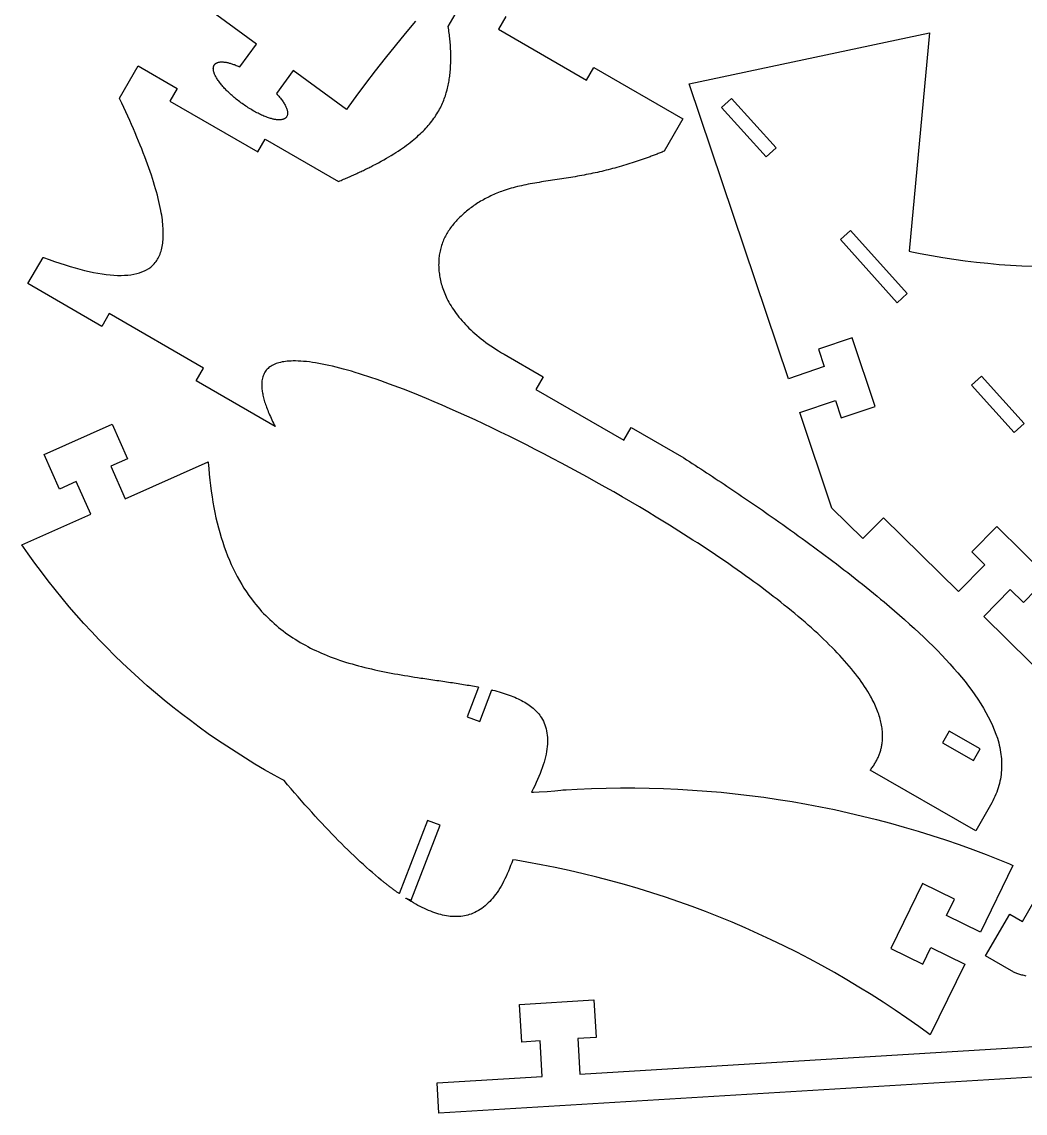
# Model space of a CAD drawing. Extents: x 0 to 281, y 0 to 387.
# Drawn here: x 1.5 to 138.3, y 0 to 148.9 of the extents above; entities that cross this region are included whole.
import ezdxf

# ---------------------------------------------------------------- set-up
doc = ezdxf.new("R2010")
doc.units = 0
doc.layers.get('0').update_dxf_attribs({"linetype": 'CONTINUOUS'})

msp = doc.modelspace()

# ---------------------------------------------------------------- linework, layer by layer
at = {"color": 0}
for points in [[(67.4982, 149.581), (66.4982, 147.849), (78.4922, 140.924), (79.4922, 142.657), (91.6412, 135.642), (89.0892, 131.225), (89.0892, 131.224), (89.0863, 131.224), (89.0863, 131.223), (89.0851, 131.223), (89.0842, 131.222), (89.0822, 131.222), (89.0813, 131.221), (89.0792, 131.221), (89.0782, 131.22), (89.0772, 131.22), (89.0772, 131.219), (89.0751, 131.219), (89.0742, 131.218), (89.0722, 131.218), (89.0712, 131.217), (89.0701, 131.217), (89.0701, 131.216), (89.0672, 131.216), (89.0672, 131.215), (89.0663, 131.215), (88.9312, 131.16), (88.7951, 131.105), (88.6603, 131.05), (88.5242, 130.996), (88.3892, 130.942), (88.2532, 130.889), (88.1182, 130.835), (87.9842, 130.783), (87.8482, 130.73), (87.7132, 130.678), (87.5782, 130.626), (87.4422, 130.575), (87.3072, 130.524), (87.1732, 130.473), (87.0382, 130.423), (86.9022, 130.373), (86.7672, 130.324), (86.6322, 130.275), (86.4982, 130.226), (86.3611, 130.178), (86.2272, 130.13), (86.0922, 130.082), (85.9572, 130.035), (85.8212, 129.988), (85.6863, 129.941), (85.5522, 129.895), (85.4172, 129.85), (85.2813, 129.804), (85.1461, 129.759), (85.0111, 129.714), (84.7172, 129.619), (84.4222, 129.525), (84.1282, 129.433), (83.8342, 129.343), (83.5382, 129.255), (83.2422, 129.17), (82.9462, 129.085), (82.6501, 129.003), (82.3542, 128.922), (82.0572, 128.843), (81.7601, 128.766), (81.4632, 128.691), (81.1642, 128.617), (80.8672, 128.545), (80.5682, 128.475), (80.2682, 128.406), (79.9701, 128.338), (79.6701, 128.273), (79.3682, 128.208), (79.0682, 128.145), (78.7672, 128.084), (78.4662, 128.024), (78.1632, 127.965), (77.8611, 127.908), (77.5572, 127.852), (77.2542, 127.798), (76.9501, 127.744), (76.6461, 127.692), (76.3411, 127.642), (76.0351, 127.592), (75.7251, 127.543), (75.4172, 127.495), (75.1071, 127.447), (74.7971, 127.4), (74.4882, 127.354), (74.1782, 127.307), (73.8682, 127.261), (73.5601, 127.214), (73.2522, 127.167), (72.9432, 127.12), (72.6361, 127.072), (72.3311, 127.023), (72.0251, 126.973), (71.7213, 126.922), (71.4182, 126.87), (71.1182, 126.817), (70.8182, 126.762), (70.5211, 126.705), (70.2251, 126.646), (69.9311, 126.585), (69.6392, 126.521), (69.3501, 126.456), (69.0632, 126.387), (68.7782, 126.316), (68.4961, 126.242), (68.2172, 126.165), (67.9422, 126.085), (67.6682, 126.001), (67.3992, 125.914), (67.1322, 125.823), (66.9101, 125.743), (66.6892, 125.661), (66.4711, 125.576), (66.2561, 125.489), (66.0432, 125.4), (65.8321, 125.309), (65.6242, 125.215), (65.4182, 125.119), (65.2161, 125.02), (65.0142, 124.92), (64.8161, 124.817), (64.6201, 124.713), (64.4251, 124.606), (64.2351, 124.497), (64.0461, 124.387), (63.8601, 124.274), (63.6771, 124.159), (63.4951, 124.043), (63.3161, 123.924), (63.1392, 123.804), (62.9661, 123.682), (62.7951, 123.558), (62.6272, 123.432), (62.4601, 123.305), (62.2961, 123.176), (62.1351, 123.045), (61.9772, 122.913), (61.8211, 122.779), (61.6672, 122.644), (61.5171, 122.507), (61.3732, 122.372), (61.2311, 122.237), (61.0921, 122.099), (60.9542, 121.96), (60.8201, 121.82), (60.6892, 121.678), (60.5601, 121.534), (60.4342, 121.388), (60.3101, 121.241), (60.1892, 121.091), (60.0711, 120.94), (59.9571, 120.786), (59.8461, 120.63), (59.7382, 120.473), (59.6322, 120.312), (59.5311, 120.15), (59.4342, 119.985), (59.3392, 119.818), (59.2482, 119.648), (59.1611, 119.475), (59.0782, 119.3), (58.9982, 119.122), (58.9221, 118.941), (58.8501, 118.758), (58.7842, 118.571), (58.7201, 118.381), (58.6611, 118.189), (58.6061, 117.993), (58.5561, 117.794), (58.5101, 117.592), (58.4742, 117.412), (58.4411, 117.23), (58.4111, 117.045), (58.3861, 116.858), (58.3661, 116.669), (58.3492, 116.477), (58.3351, 116.283), (58.3271, 116.087), (58.3222, 115.889), (58.3211, 115.689), (58.3251, 115.487), (58.3342, 115.283), (58.3482, 115.077), (58.3661, 114.869), (58.3882, 114.66), (58.4161, 114.449), (58.4472, 114.236), (58.4851, 114.022), (58.5271, 113.807), (58.5742, 113.59), (58.6272, 113.371), (58.6851, 113.152), (58.7482, 112.931), (58.8172, 112.709), (58.8911, 112.486), (58.9711, 112.262), (59.0561, 112.038), (59.1482, 111.812), (59.2451, 111.585), (59.3482, 111.358), (59.4571, 111.13), (59.5851, 110.878), (59.7201, 110.625), (59.8632, 110.371), (60.0132, 110.118), (60.1711, 109.864), (60.3382, 109.611), (60.5132, 109.357), (60.6951, 109.104), (60.8861, 108.851), (61.0851, 108.598), (61.2922, 108.346), (61.5072, 108.094), (61.7321, 107.843), (61.9642, 107.593), (62.2042, 107.343), (62.4542, 107.094), (62.7132, 106.846), (62.9792, 106.599), (63.2542, 106.353), (63.5392, 106.108), (63.8321, 105.864), (64.1351, 105.622), (64.4462, 105.381), (64.7661, 105.142), (65.0961, 104.904), (65.4342, 104.668), (65.7822, 104.433), (66.1392, 104.2), (66.5061, 103.97), (66.8822, 103.741), (67.2682, 103.514), (67.2732, 103.523), (72.5992, 100.448), (71.5992, 98.7157), (83.5932, 91.7904), (84.5932, 93.5226), (91.7572, 89.3867), (91.7592, 89.3858), (92.1451, 89.1382), (92.5322, 88.8893), (92.9201, 88.6386), (93.3092, 88.3871), (93.6992, 88.1339), (94.0912, 87.8793), (94.4822, 87.6233), (94.8753, 87.3661), (95.2701, 87.1078), (95.6642, 86.8478), (96.0603, 86.5868), (96.4563, 86.3242), (96.8532, 86.0604), (97.2522, 85.7954), (97.6503, 85.5293), (98.0492, 85.2615), (98.4492, 84.9928), (98.8501, 84.7228), (99.2503, 84.4514), (99.6532, 84.1789), (100.056, 83.905), (100.459, 83.63), (100.861, 83.3539), (101.266, 83.0765), (101.671, 82.7979), (102.077, 82.5182), (102.482, 82.2374), (102.888, 81.9554), (103.295, 81.6721), (103.7, 81.3878), (104.225, 81.02), (104.75, 80.6506), (105.275, 80.2796), (105.8, 79.9065), (106.325, 79.5318), (106.85, 79.1557), (107.377, 78.7778), (107.902, 78.3982), (108.425, 78.0171), (108.95, 77.6347), (109.473, 77.2507), (109.995, 76.8653), (110.517, 76.4785), (111.038, 76.0903), (111.556, 75.701), (112.074, 75.3103), (112.591, 74.9185), (113.104, 74.5253), (113.618, 74.131), (114.129, 73.7357), (114.638, 73.3393), (115.145, 72.9418), (115.649, 72.5435), (116.15, 72.1439), (116.65, 71.7436), (117.148, 71.3425), (117.641, 70.9404), (118.132, 70.5376), (118.62, 70.134), (119.103, 69.7299), (119.813, 69.1311), (120.516, 68.531), (121.209, 67.9299), (121.892, 67.3279), (122.566, 66.725), (123.229, 66.1213), (123.881, 65.5171), (124.521, 64.9124), (125.149, 64.3072), (125.764, 63.7018), (126.364, 63.0963), (126.952, 62.4907), (127.524, 61.8853), (128.079, 61.28), (128.62, 60.6751), (129.142, 60.0706), (129.648, 59.4667), (130.135, 58.8633), (130.604, 58.261), (131.053, 57.6593), (131.484, 57.0586), (131.892, 56.4593), (132.279, 55.8611), (132.645, 55.2642), (132.988, 54.6689), (133.309, 54.0751), (133.604, 53.4832), (133.877, 52.8929), (134.124, 52.3047), (134.345, 51.7186), (134.541, 51.1346), (134.634, 50.82), (134.72, 50.5061), (134.798, 50.1929), (134.867, 49.8803), (134.929, 49.5685), (134.982, 49.2572), (135.027, 48.9468), (135.063, 48.6371), (135.091, 48.3281), (135.11, 48.0199), (135.121, 47.7124), (135.124, 47.4057), (135.117, 47.0999), (135.102, 46.7947), (135.077, 46.4906), (135.045, 46.1871), (135.003, 45.8846), (134.952, 45.5829), (134.892, 45.2821), (134.822, 44.9821), (134.745, 44.6831), (134.657, 44.385), (134.561, 44.0878), (134.456, 43.7914), (134.341, 43.4961), (134.216, 43.2018), (134.082, 42.9083), (133.939, 42.6161), (133.786, 42.3247), (133.624, 42.0344), (131.586, 38.5053), (117.206, 46.8076), (117.259, 46.8757), (117.346, 46.9886), (117.432, 47.1022), (117.514, 47.2165), (117.595, 47.3313), (117.673, 47.4467), (117.747, 47.5628), (117.821, 47.6796), (117.891, 47.7969), (117.959, 47.915), (118.025, 48.0336), (118.088, 48.1529), (118.149, 48.2728), (118.207, 48.3933), (118.263, 48.5146), (118.317, 48.6364), (118.368, 48.7589), (118.417, 48.8819), (118.463, 49.0057), (118.506, 49.1303), (118.548, 49.2553), (118.586, 49.381), (118.624, 49.5074), (118.657, 49.6344), (118.689, 49.7621), (118.718, 49.8904), (118.746, 50.0194), (118.77, 50.149), (118.792, 50.2793), (118.811, 50.4103), (118.829, 50.5418), (118.85, 50.7329), (118.866, 50.9254), (118.875, 51.1193), (118.881, 51.3146), (118.881, 51.5113), (118.877, 51.7094), (118.867, 51.909), (118.852, 52.1099), (118.832, 52.3122), (118.807, 52.516), (118.777, 52.7211), (118.742, 52.9276), (118.702, 53.1356), (118.656, 53.3449), (118.606, 53.5556), (118.55, 53.7678), (118.489, 53.9812), (118.423, 54.1962), (118.352, 54.4125), (118.277, 54.6303), (118.195, 54.8494), (118.109, 55.0699), (118.017, 55.2918), (117.921, 55.5151), (117.82, 55.7397), (117.713, 55.9658), (117.6, 56.1932), (117.484, 56.4221), (117.361, 56.6524), (117.235, 56.884), (117.048, 57.2106), (116.85, 57.54), (116.643, 57.8721), (116.427, 58.2068), (116.199, 58.5442), (115.961, 58.8843), (115.714, 59.2269), (115.457, 59.5722), (115.189, 59.92), (114.913, 60.2703), (114.625, 60.6231), (114.329, 60.9782), (114.023, 61.3358), (113.707, 61.6957), (113.382, 62.0579), (113.046, 62.4225), (112.702, 62.7894), (112.349, 63.1585), (111.985, 63.5297), (111.613, 63.9032), (111.231, 64.2787), (110.839, 64.6564), (110.439, 65.0361), (110.029, 65.4179), (109.611, 65.8017), (109.184, 66.1874), (108.747, 66.575), (108.303, 66.9646), (107.849, 67.3561), (107.385, 67.7493), (106.914, 68.1446), (106.443, 68.5333), (105.964, 68.9239), (105.477, 69.3158), (104.982, 69.7093), (104.479, 70.1043), (103.968, 70.5007), (103.45, 70.8983), (102.925, 71.2971), (102.392, 71.6969), (101.853, 72.0979), (101.306, 72.5), (100.753, 72.9028), (100.192, 73.3062), (99.6253, 73.7107), (99.0532, 74.1157), (98.4742, 74.5214), (97.8882, 74.9274), (97.2982, 75.3339), (96.7001, 75.741), (96.0982, 76.1479), (95.4892, 76.5553), (94.8753, 76.9628), (94.2572, 77.3703), (93.6342, 77.7778), (93.0042, 78.1853), (92.3713, 78.5925), (91.7342, 78.9993), (91.0912, 79.406), (90.4432, 79.8121), (89.7932, 80.2178), (89.1382, 80.6229), (88.0032, 81.3175), (86.8592, 82.0097), (85.7042, 82.6989), (84.5422, 83.3847), (83.3732, 84.0664), (82.1962, 84.7436), (81.0142, 85.4157), (79.8282, 86.0825), (78.6382, 86.7432), (77.4462, 87.3975), (76.2522, 88.0447), (75.0572, 88.6846), (73.8642, 89.3161), (72.6711, 89.9396), (71.4792, 90.5536), (70.2922, 91.1583), (69.1101, 91.7532), (67.9311, 92.3375), (66.7601, 92.9107), (65.5951, 93.4722), (64.4382, 94.0218), (63.2911, 94.559), (62.1521, 95.0832), (61.0251, 95.5936), (59.9101, 96.0903), (58.8092, 96.5722), (57.7201, 97.0393), (56.6482, 97.4908), (55.5892, 97.9261), (54.5492, 98.3453), (53.5251, 98.7471), (52.8861, 98.9928), (52.2542, 99.2314), (51.6311, 99.4628), (51.0161, 99.6865), (50.4092, 99.9029), (49.8101, 100.112), (49.2201, 100.313), (48.6392, 100.506), (48.0671, 100.691), (47.5042, 100.869), (46.9501, 101.038), (46.4071, 101.199), (45.8731, 101.352), (45.3492, 101.497), (44.8351, 101.633), (44.3321, 101.761), (43.8392, 101.88), (43.3561, 101.991), (42.8851, 102.093), (42.4242, 102.186), (41.9742, 102.27), (41.5361, 102.345), (41.1101, 102.411), (40.6951, 102.468), (40.2921, 102.515), (39.9001, 102.554), (39.5231, 102.582), (39.1561, 102.602), (38.8021, 102.611), (38.4611, 102.611), (38.1881, 102.604), (37.9242, 102.59), (37.6682, 102.569), (37.4211, 102.542), (37.1851, 102.509), (36.9561, 102.469), (36.7361, 102.422), (36.5271, 102.369), (36.3251, 102.309), (36.1342, 102.242), (35.9501, 102.169), (35.7751, 102.089), (35.6101, 102.003), (35.4542, 101.909), (35.3071, 101.809), (35.1701, 101.702), (35.0411, 101.588), (34.9201, 101.468), (34.8101, 101.341), (34.7071, 101.207), (34.614, 101.066), (34.5311, 100.918), (34.4561, 100.763), (34.3911, 100.601), (34.334, 100.433), (34.2861, 100.258), (34.2481, 100.075), (34.2181, 99.8854), (34.1971, 99.689), (34.1861, 99.4854), (34.184, 99.3457), (34.1851, 99.2025), (34.1911, 99.0561), (34.2001, 98.9068), (34.214, 98.754), (34.2321, 98.5982), (34.2542, 98.4393), (34.2811, 98.2771), (34.3111, 98.1118), (34.3451, 97.9432), (34.3842, 97.7715), (34.4271, 97.5967), (34.4742, 97.4189), (34.524, 97.2376), (34.5792, 97.0533), (34.6382, 96.8658), (34.7021, 96.6754), (34.7701, 96.4815), (34.8411, 96.2847), (34.9171, 96.085), (34.9961, 95.8818), (35.0792, 95.6757), (35.1682, 95.4661), (35.2601, 95.2539), (35.3571, 95.0382), (35.4571, 94.8196), (35.5611, 94.5979), (35.6711, 94.3728), (35.7842, 94.145), (35.9001, 93.9139), (35.9092, 93.8989), (35.9131, 93.8911), (35.9242, 93.8686), (35.9281, 93.8611), (35.9392, 93.8383), (35.9431, 93.8308), (35.9542, 93.8083), (35.959, 93.8007), (35.9701, 93.7782), (35.9742, 93.7707), (35.9782, 93.7629), (35.9821, 93.7554), (35.9851, 93.7478), (35.989, 93.7403), (36.0021, 93.7178), (36.0042, 93.7103), (36.0132, 93.695), (36.0171, 93.6875), (36.0211, 93.68), (25.239, 99.9043), (26.239, 101.636), (13.3791, 109.062), (12.3791, 107.33), (2.2781, 113.161), (4.348, 116.745), (4.4071, 116.723), (5.1661, 116.447), (5.9091, 116.188), (6.6351, 115.944), (7.3451, 115.716), (8.0381, 115.505), (8.7141, 115.31), (9.3741, 115.131), (10.0161, 114.97), (10.6411, 114.825), (11.2491, 114.697), (11.8381, 114.586), (12.41, 114.492), (12.9661, 114.415), (13.5021, 114.356), (14.0201, 114.314), (14.5201, 114.29), (15.0021, 114.284), (15.464, 114.296), (15.9101, 114.325), (16.3351, 114.373), (16.7421, 114.44), (17.129, 114.524), (17.4981, 114.627), (17.8461, 114.749), (18.1751, 114.89), (18.4851, 115.049), (18.775, 115.228), (19.0451, 115.425), (19.2951, 115.642), (19.524, 115.879), (19.6451, 116.021), (19.759, 116.169), (19.8671, 116.324), (19.9681, 116.485), (20.0631, 116.652), (20.1521, 116.826), (20.2342, 117.006), (20.3101, 117.192), (20.3811, 117.385), (20.4451, 117.583), (20.5031, 117.788), (20.554, 117.999), (20.6001, 118.216), (20.6411, 118.439), (20.6742, 118.669), (20.7021, 118.904), (20.724, 119.145), (20.7411, 119.392), (20.7501, 119.645), (20.754, 119.904), (20.7531, 120.169), (20.7461, 120.439), (20.7321, 120.716), (20.7131, 120.998), (20.689, 121.285), (20.659, 121.579), (20.6231, 121.878), (20.5811, 122.183), (20.534, 122.493), (20.4811, 122.809), (20.4221, 123.131), (20.3431, 123.533), (20.2561, 123.942), (20.1611, 124.36), (20.059, 124.785), (19.9471, 125.218), (19.8292, 125.659), (19.7031, 126.107), (19.5701, 126.563), (19.4281, 127.026), (19.279, 127.497), (19.1231, 127.975), (18.959, 128.461), (18.7881, 128.954), (18.6092, 129.454), (18.4242, 129.961), (18.229, 130.476), (18.029, 130.997), (17.8221, 131.526), (17.6071, 132.062), (17.3851, 132.605), (17.1561, 133.154), (16.9201, 133.711), (16.6771, 134.274), (16.4281, 134.845), (16.1711, 135.421), (15.9071, 136.005), (15.6381, 136.595), (15.3601, 137.192), (15.0771, 137.795), (14.7861, 138.405), (14.7861, 138.406), (14.7851, 138.408), (14.7851, 138.41), (14.784, 138.411), (14.784, 138.412), (14.7821, 138.413), (14.7821, 138.416), (14.7811, 138.417), (14.7811, 138.418), (14.779, 138.419), (14.779, 138.422), (14.7781, 138.423), (14.7781, 138.424), (14.7771, 138.425), (14.7771, 138.428), (14.775, 138.429), (14.775, 138.43), (14.774, 138.431), (14.774, 138.434), (14.7731, 138.435), (14.7731, 138.436), (14.7711, 138.437), (14.7711, 138.438), (14.7701, 138.44), (14.7701, 138.441), (17.3271, 142.871), (22.6531, 139.796), (21.6531, 138.063), (33.6481, 131.138), (34.6481, 132.87), (44.6531, 127.094), (44.8271, 127.167), (44.8271, 127.167), (45.0001, 127.24), (45.1721, 127.313), (45.3431, 127.386), (45.5142, 127.459), (45.6821, 127.531), (45.8492, 127.604), (46.0142, 127.677), (46.1792, 127.749), (46.3421, 127.821), (46.5042, 127.894), (46.6661, 127.966), (46.8251, 128.038), (46.9842, 128.11), (47.1411, 128.182), (47.2961, 128.254), (47.4501, 128.326), (47.6032, 128.398), (47.7561, 128.469), (47.9061, 128.541), (48.0561, 128.613), (48.2032, 128.684), (48.3501, 128.755), (48.4961, 128.827), (48.6411, 128.898), (48.7842, 128.969), (48.9251, 129.04), (49.0671, 129.111), (49.2061, 129.182), (49.3451, 129.253), (49.7342, 129.456), (50.1131, 129.657), (50.4821, 129.858), (50.8411, 130.059), (51.1911, 130.259), (51.5311, 130.458), (51.8611, 130.657), (52.1842, 130.855), (52.4961, 131.053), (52.8001, 131.25), (53.0951, 131.447), (53.3811, 131.644), (53.6592, 131.839), (53.9281, 132.035), (54.1892, 132.229), (54.4421, 132.424), (54.6882, 132.618), (54.9251, 132.811), (55.1542, 133.005), (55.3771, 133.197), (55.5921, 133.39), (55.7992, 133.582), (56.0001, 133.774), (56.1932, 133.965), (56.3811, 134.156), (56.5601, 134.347), (56.7342, 134.537), (56.9001, 134.727), (57.0611, 134.917), (57.2171, 135.107), (57.3782, 135.312), (57.5321, 135.517), (57.6792, 135.722), (57.8222, 135.927), (57.9571, 136.131), (58.0882, 136.336), (58.2111, 136.54), (58.3311, 136.744), (58.4432, 136.948), (58.5521, 137.152), (58.6542, 137.356), (58.7522, 137.56), (58.8432, 137.764), (58.9321, 137.967), (59.0142, 138.171), (59.0932, 138.375), (59.1672, 138.579), (59.2381, 138.782), (59.3032, 138.986), (59.3661, 139.19), (59.4782, 139.599), (59.5282, 139.803), (59.5751, 140.006), (59.6201, 140.21), (59.6611, 140.415), (59.6992, 140.619), (59.7342, 140.824), (59.7671, 141.029), (59.7961, 141.235), (59.8242, 141.439), (59.8501, 141.654), (59.8742, 141.871), (59.8951, 142.085), (59.9142, 142.301), (59.9311, 142.517), (59.9451, 142.733), (59.9561, 142.95), (59.9661, 143.167), (59.9732, 143.383), (59.9782, 143.6), (59.9811, 143.818), (59.9811, 144.035), (59.9792, 144.253), (59.9772, 144.471), (59.9711, 144.689), (59.9632, 144.908), (59.9532, 145.126), (59.9422, 145.346), (59.9282, 145.564), (59.9132, 145.785), (59.8951, 146.003), (59.8751, 146.224), (59.8542, 146.443), (59.8321, 146.664), (59.8071, 146.885), (59.7811, 147.104), (59.7532, 147.325), (59.7232, 147.546), (59.6922, 147.768), (59.6592, 147.989), (59.6242, 148.211), (59.6242, 148.217), (59.6232, 148.219), (59.6232, 148.225), (59.6211, 148.228), (59.6211, 148.235), (59.6201, 148.236), (59.6201, 148.239), (62.1711, 152.657)], [(55.1675, 148.964), (53.7679, 147.29), (52.3857, 145.6), (51.021, 143.896), (49.6736, 142.178), (48.3439, 140.443), (47.0321, 138.695), (46.0593, 137.375), (45.7382, 136.932), (38.4569, 142.222), (36.1862, 139.097), (36.3032, 138.969), (36.4162, 138.841), (36.5249, 138.714), (36.6294, 138.588), (36.7296, 138.463), (36.8254, 138.34), (36.9168, 138.217), (37.0035, 138.095), (37.0857, 137.975), (37.1631, 137.857), (37.2357, 137.74), (37.3035, 137.624), (37.3664, 137.511), (37.4243, 137.399), (37.4771, 137.29), (37.5247, 137.182), (37.5671, 137.077), (37.6043, 136.974), (37.636, 136.874), (37.6624, 136.776), (37.6832, 136.681), (37.6985, 136.589), (37.7078, 136.499), (37.7115, 136.413), (37.7094, 136.329), (37.7015, 136.249), (37.6878, 136.172), (37.6675, 136.098), (37.6415, 136.028), (37.6092, 135.962), (37.58, 135.913), (37.5474, 135.867), (37.5115, 135.824), (37.4724, 135.783), (37.43, 135.746), (37.3844, 135.711), (37.336, 135.678), (37.2843, 135.649), (37.2297, 135.622), (37.1722, 135.598), (37.1119, 135.576), (37.0488, 135.557), (36.9828, 135.541), (36.9142, 135.528), (36.8429, 135.517), (36.7692, 135.509), (36.6928, 135.503), (36.6139, 135.5), (36.5328, 135.5), (36.4489, 135.502), (36.3629, 135.507), (36.2747, 135.514), (36.1843, 135.524), (36.0917, 135.537), (35.9971, 135.552), (35.9003, 135.569), (35.8015, 135.589), (35.7008, 135.612), (35.5985, 135.636), (35.4939, 135.664), (35.3878, 135.694), (35.2451, 135.737), (35.0993, 135.784), (34.9508, 135.836), (34.7999, 135.892), (34.6464, 135.952), (34.4907, 136.016), (34.3329, 136.083), (34.1732, 136.154), (34.0119, 136.229), (33.8492, 136.308), (33.6851, 136.389), (33.5199, 136.474), (33.3536, 136.563), (33.1867, 136.654), (33.019, 136.748), (32.851, 136.845), (32.6826, 136.945), (32.5144, 137.048), (32.3462, 137.153), (32.1783, 137.26), (32.011, 137.37), (31.8442, 137.482), (31.6783, 137.596), (31.5135, 137.712), (31.3499, 137.831), (31.1876, 137.951), (31.0269, 138.072), (30.8681, 138.196), (30.711, 138.321), (30.5561, 138.447), (30.4119, 138.567), (30.2703, 138.688), (30.131, 138.81), (29.9944, 138.932), (29.8606, 139.056), (29.7294, 139.179), (29.6013, 139.301), (29.476, 139.425), (29.3539, 139.549), (29.235, 139.672), (29.1194, 139.796), (29.0072, 139.918), (28.8985, 140.04), (28.7935, 140.163), (28.6918, 140.283), (28.594, 140.404), (28.5001, 140.524), (28.4103, 140.642), (28.3244, 140.758), (28.2428, 140.875), (28.1653, 140.99), (28.0922, 141.103), (28.0236, 141.215), (27.9596, 141.325), (27.9001, 141.433), (27.8454, 141.54), (27.7956, 141.644), (27.7506, 141.747), (27.7106, 141.847), (27.6757, 141.946), (27.6561, 142.007), (27.6388, 142.068), (27.6236, 142.128), (27.6107, 142.186), (27.6001, 142.244), (27.5917, 142.301), (27.5856, 142.357), (27.5817, 142.411), (27.5799, 142.465), (27.5804, 142.518), (27.5831, 142.569), (27.5879, 142.619), (27.595, 142.668), (27.6043, 142.715), (27.6157, 142.763), (27.6292, 142.807), (27.645, 142.85), (27.6628, 142.893), (27.6826, 142.933), (27.7047, 142.972), (27.729, 143.011), (27.7553, 143.047), (27.7836, 143.082), (27.8142, 143.114), (27.8467, 143.146), (27.8812, 143.175), (27.9179, 143.203), (27.9567, 143.229), (27.9974, 143.254), (28.0403, 143.276), (28.085, 143.297), (28.1476, 143.322), (28.2135, 143.343), (28.2825, 143.361), (28.3546, 143.376), (28.4296, 143.389), (28.5075, 143.399), (28.5883, 143.404), (28.6719, 143.407), (28.7583, 143.407), (28.8474, 143.404), (28.9389, 143.399), (29.0329, 143.39), (29.1296, 143.379), (29.2285, 143.365), (29.3297, 143.349), (29.4332, 143.328), (29.5389, 143.306), (29.6468, 143.281), (29.7567, 143.253), (29.8685, 143.221), (29.9822, 143.188), (30.0979, 143.151), (30.2153, 143.112), (30.3344, 143.072), (30.4553, 143.028), (30.5775, 142.982), (30.7015, 142.933), (30.8268, 142.881), (30.9535, 142.828), (31.0815, 142.771), (31.2107, 142.712), (33.4815, 145.837), (26.2003, 151.128)], [(145.388, 55.261), (132.695, 67.746), (136.309, 71.416), (138.092, 69.6631), (141.493, 73.12), (134.469, 80.0271), (131.069, 76.57), (132.851, 74.8171), (129.238, 71.1461), (118.99, 81.2271), (116.185, 78.375), (111.967, 82.524), (107.576, 95.595), (112.458, 97.2351), (113.254, 94.864), (117.852, 96.409), (114.715, 105.746), (110.118, 104.202), (110.914, 101.832), (110.914, 101.832), (106.032, 100.192), (92.5176, 140.424), (125.3, 147.392), (122.487, 117.596), (122.869, 117.516), (124.017, 117.284), (125.549, 116.996), (127.085, 116.732), (128.623, 116.495), (130.163, 116.281), (131.706, 116.092), (133.25, 115.928), (134.797, 115.788), (136.344, 115.674), (137.892, 115.584), (139.442, 115.518)], [(138.493, 18.7069), (138.333, 18.7387), (138.178, 18.7728), (138.027, 18.8087), (137.88, 18.8465), (137.737, 18.886), (137.599, 18.9272), (137.465, 18.9699), (137.336, 19.0142), (137.211, 19.0597), (137.09, 19.1069), (136.974, 19.1551), (136.862, 19.2044), (136.755, 19.2551), (136.653, 19.3067), (136.555, 19.3592), (136.462, 19.4126), (136.462, 19.4126), (132.933, 21.4497), (136.226, 27.1531), (137.958, 26.1531), (145.383, 39.0133)], [(205.421, 8.9261), (58.3528, 0.0004), (58.1015, 4.1428), (72.4503, 5.0136), (72.159, 9.8549), (69.6636, 9.7034), (69.3517, 14.844), (79.4831, 15.4589), (79.795, 10.3183), (77.2996, 10.1669), (77.5908, 5.3256), (178.428, 11.4455)]]:
    msp.add_lwpolyline(points, dxfattribs=at)
for points in [[(96.8997, 137.196), (102.985, 130.438), (104.36, 131.675), (98.2746, 138.434), (96.8997, 137.196)], [(113.122, 119.179), (120.882, 110.561), (122.257, 111.799), (114.497, 120.417), (113.122, 119.179)], [(131.019, 99.3021), (136.819, 92.8611), (138.193, 94.099), (132.394, 100.541), (131.019, 99.3021)], [(63.7631, 58.1275), (62.209, 54.0796), (63.9369, 53.4167), (65.5931, 57.7292), (65.594, 57.7286), (65.5969, 57.7282), (65.5979, 57.7276), (65.601, 57.7271), (65.6019, 57.7265), (65.605, 57.726), (65.606, 57.7254), (65.609, 57.725), (65.611, 57.7244), (65.6131, 57.7239), (65.616, 57.7233), (65.6181, 57.7229), (65.62, 57.7225), (65.624, 57.7213), (65.626, 57.7207), (65.629, 57.7201), (65.63, 57.7197), (65.6331, 57.7193), (65.634, 57.7186), (65.6369, 57.7182), (65.64, 57.7175), (65.641, 57.7169), (65.644, 57.7165), (65.645, 57.716), (65.6481, 57.7154), (65.65, 57.715), (65.6521, 57.7144), (65.656, 57.7133), (65.6581, 57.7128), (65.9621, 57.636), (66.261, 57.5569), (66.555, 57.4754), (66.8431, 57.3915), (67.126, 57.305), (67.404, 57.2158), (67.676, 57.1243), (67.9431, 57.0296), (68.2019, 56.9322), (68.4581, 56.8321), (68.706, 56.7289), (68.951, 56.6226), (69.1869, 56.5133), (69.419, 56.4011), (69.644, 56.2853), (69.8621, 56.1664), (70.075, 56.044), (70.281, 55.9183), (70.48, 55.789), (70.6731, 55.6561), (70.859, 55.5197), (71.04, 55.3796), (71.2121, 55.2356), (71.3769, 55.0878), (71.5369, 54.9361), (71.6881, 54.7803), (71.8331, 54.6206), (71.97, 54.4567), (72.101, 54.2886), (72.2231, 54.1164), (72.3381, 53.9397), (72.476, 53.7037), (72.6019, 53.4608), (72.715, 53.2108), (72.816, 52.9537), (72.904, 52.6897), (72.979, 52.4189), (73.041, 52.1407), (73.091, 51.8553), (73.1269, 51.5631), (73.1521, 51.2638), (73.1631, 50.9572), (73.1631, 50.6439), (73.15, 50.3232), (73.1231, 49.9956), (73.084, 49.6608), (73.0331, 49.319), (72.9681, 48.97), (72.891, 48.614), (72.801, 48.2508), (72.7, 47.8807), (72.584, 47.5032), (72.456, 47.1186), (72.316, 46.7269), (72.1631, 46.3282), (71.9981, 45.9221), (71.82, 45.509), (71.63, 45.0887), (71.426, 44.6614), (71.211, 44.2268), (70.981, 43.7851), (71.249, 43.7896), (72.051, 43.8174), (73.1181, 43.8785), (74.1831, 43.9685), (74.981, 44.0539), (75.2471, 44.0869), (75.7381, 44.1188), (77.215, 44.1999), (79.1831, 44.2843), (81.1511, 44.3401), (83.1181, 44.3678), (85.0831, 44.3668), (87.0481, 44.3376), (89.011, 44.2801), (90.9721, 44.1944), (92.9311, 44.0806), (94.8871, 43.9386), (96.841, 43.7686), (98.7911, 43.5706), (100.738, 43.3446), (102.681, 43.0906), (104.62, 42.8088), (106.555, 42.4992), (108.484, 42.1618), (110.409, 41.7967), (112.33, 41.4039), (114.244, 40.9836), (116.152, 40.5356), (118.055, 40.0601), (119.951, 39.5572), (121.84, 39.0269), (123.722, 38.4692), (125.597, 37.8842), (127.463, 37.2719), (129.323, 36.6325), (131.173, 35.9658), (133.016, 35.2721), (134.849, 34.5512), (136.219, 33.9938), (136.673, 33.8035), (132.23, 24.6942), (127.601, 26.9511), (128.697, 29.1983), (124.338, 31.3246), (120.019, 22.4717), (124.379, 20.3454), (125.474, 22.5924), (130.104, 20.3351), (125.39, 10.6714), (124.997, 10.9622), (123.806, 11.823), (122.209, 12.9497), (120.595, 14.0514), (118.966, 15.1279), (117.322, 16.1793), (115.663, 17.2053), (113.991, 18.2058), (112.305, 19.1807), (110.605, 20.1299), (108.891, 21.0532), (107.165, 21.9506), (105.426, 22.8218), (103.675, 23.6668), (101.911, 24.4853), (100.134, 25.2775), (98.3481, 26.0429), (96.5501, 26.7817), (94.7401, 27.4936), (92.92, 28.1785), (91.09, 28.8362), (89.249, 29.4667), (87.4, 30.0699), (85.541, 30.6454), (83.6721, 31.1933), (81.795, 31.7136), (79.909, 32.206), (78.015, 32.6703), (76.1131, 33.1065), (74.204, 33.5144), (72.2869, 33.894), (70.3631, 34.245), (68.916, 34.4904), (68.4331, 34.5674), (68.29, 34.1629), (68.1431, 33.7686), (67.9931, 33.3846), (67.8381, 33.0108), (67.68, 32.6474), (67.519, 32.2943), (67.354, 31.9518), (67.186, 31.6196), (67.0131, 31.2981), (66.8371, 30.9871), (66.656, 30.6868), (66.4729, 30.3972), (66.286, 30.1185), (66.095, 29.8506), (65.9, 29.5935), (65.701, 29.3472), (65.4981, 29.1121), (65.291, 28.8881), (65.081, 28.675), (64.866, 28.4732), (64.6481, 28.2826), (64.426, 28.1032), (64.2, 27.9353), (63.969, 27.7786), (63.736, 27.6335), (63.4971, 27.4997), (63.254, 27.3776), (63.0079, 27.2671), (62.756, 27.1682), (62.5019, 27.081), (62.28, 27.0157), (62.055, 26.9593), (61.8269, 26.9122), (61.5969, 26.8739), (61.3631, 26.8443), (61.126, 26.8236), (60.8869, 26.8117), (60.644, 26.8085), (60.3981, 26.814), (60.151, 26.8283), (59.9, 26.8511), (59.645, 26.8824), (59.3881, 26.9224), (59.129, 26.9707), (58.866, 27.0275), (58.601, 27.0926), (58.3331, 27.1661), (58.0619, 27.2481), (57.7879, 27.3382), (57.5119, 27.4365), (57.2331, 27.5431), (56.951, 27.6578), (56.666, 27.7806), (56.379, 27.9114), (56.09, 28.0503), (55.7969, 28.1971), (55.501, 28.3518), (55.204, 28.5143), (54.904, 28.6849), (54.601, 28.8631), (54.576, 28.8779), (54.551, 28.8925), (54.5269, 28.9074), (54.5019, 28.9221), (54.4769, 28.9368), (54.454, 28.9515), (54.429, 28.9663), (54.404, 28.981), (54.38, 28.9957), (54.355, 29.0106), (54.33, 29.0253), (54.306, 29.04), (54.256, 29.0694), (54.2329, 29.0842), (54.2081, 29.0989), (54.1831, 29.1136), (54.159, 29.1283), (54.134, 29.1432), (54.109, 29.1579), (54.086, 29.1726), (54.061, 29.1874), (54.036, 29.2021), (54.011, 29.2168), (53.9869, 29.2315), (53.9619, 29.2462), (53.9369, 29.2611), (53.9129, 29.2758), (53.8879, 29.2906), (53.8631, 29.3053), (53.84, 29.32), (54.579, 29.0365), (58.5079, 39.2729), (56.78, 39.9358), (52.9429, 29.9397), (52.9429, 29.9404), (52.941, 29.9406), (52.941, 29.9411), (52.865, 29.9949), (52.7869, 30.049), (52.711, 30.1035), (52.6329, 30.1585), (52.556, 30.2137), (52.479, 30.2696), (52.401, 30.3257), (52.3229, 30.3822), (52.245, 30.4392), (52.1679, 30.4967), (52.09, 30.5543), (52.011, 30.6126), (51.9331, 30.6713), (51.854, 30.7303), (51.775, 30.7897), (51.6969, 30.8496), (51.6181, 30.9097), (51.539, 30.9704), (51.459, 31.0314), (51.38, 31.0929), (51.301, 31.1547), (51.221, 31.2169), (51.141, 31.2794), (51.061, 31.3425), (50.981, 31.406), (50.901, 31.4697), (50.821, 31.5339), (50.74, 31.5985), (50.66, 31.6635), (50.579, 31.7289), (50.4981, 31.7946), (50.0979, 32.1242), (49.6939, 32.4629), (49.2879, 32.8107), (48.8779, 33.1674), (48.466, 33.5328), (48.05, 33.9071), (47.6319, 34.2901), (47.21, 34.6819), (46.786, 35.0822), (46.359, 35.4911), (45.9279, 35.9085), (45.495, 36.3343), (45.059, 36.7685), (44.62, 37.211), (44.179, 37.6617), (43.734, 38.1204), (43.2869, 38.5875), (42.8369, 39.0625), (42.385, 39.5457), (41.929, 40.0364), (41.471, 40.5351), (41.011, 41.0418), (40.5469, 41.5561), (40.081, 42.0782), (39.6129, 42.6078), (39.1419, 43.1449), (38.6679, 43.6894), (38.1919, 44.2415), (37.7129, 44.801), (37.2319, 45.3676), (36.8969, 45.5489), (35.896, 46.1019), (34.5729, 46.8553), (33.2619, 47.6276), (31.9629, 48.4189), (30.6769, 49.2287), (29.404, 50.0571), (28.145, 50.9038), (26.8979, 51.7685), (25.665, 52.6512), (24.446, 53.5519), (23.24, 54.4701), (22.0489, 55.406), (20.8719, 56.359), (19.7089, 57.3292), (18.561, 58.3164), (17.4269, 59.3204), (16.3089, 60.341), (15.2049, 61.3782), (14.1169, 62.4318), (13.0448, 63.5014), (11.988, 64.5868), (10.9472, 65.6882), (9.9225, 66.8053), (8.914, 67.9378), (7.9219, 69.0857), (6.9465, 70.2485), (5.9879, 71.4265), (5.0463, 72.6193), (4.122, 73.8268), (3.2151, 75.0486), (2.3256, 76.2847), (1.6695, 77.2208), (1.454, 77.535), (10.8527, 81.7197), (8.88, 86.1504), (6.5961, 85.1333), (4.5013, 89.8383), (13.7739, 93.9665), (15.8689, 89.2619), (13.5849, 88.245), (15.5579, 83.8143), (26.8829, 88.8568), (26.8829, 88.8532), (26.8839, 88.8461), (26.8839, 88.8354), (26.8849, 88.8282), (26.8849, 88.8211), (26.886, 88.8175), (26.886, 88.8068), (26.8869, 88.8032), (26.8869, 88.7925), (26.8879, 88.7888), (26.8879, 88.7818), (26.8889, 88.7744), (26.8889, 88.7639), (26.8899, 88.7568), (26.8899, 88.7494), (26.9499, 87.9447), (27.0189, 87.1515), (27.099, 86.37), (27.189, 85.6001), (27.2889, 84.8415), (27.4, 84.0947), (27.52, 83.3594), (27.6519, 82.6358), (27.7929, 81.924), (27.9439, 81.2237), (28.106, 80.5351), (28.2779, 79.8582), (28.461, 79.1929), (28.6529, 78.5394), (28.856, 77.8976), (29.0689, 77.2675), (29.2929, 76.649), (29.526, 76.0425), (29.77, 75.4475), (30.0239, 74.8643), (30.2879, 74.2932), (30.5629, 73.7336), (30.8479, 73.1858), (31.1429, 72.65), (31.4489, 72.126), (31.7639, 71.6139), (32.09, 71.1133), (32.426, 70.625), (32.7729, 70.1483), (33.13, 69.6836), (33.3829, 69.3683), (33.6419, 69.0585), (33.905, 68.7547), (34.1739, 68.4563), (34.4469, 68.1638), (34.725, 67.8769), (35.0079, 67.5957), (35.296, 67.32), (35.5879, 67.0497), (35.8839, 66.785), (36.186, 66.5258), (36.491, 66.2721), (36.8019, 66.0237), (37.116, 65.7808), (37.435, 65.5432), (37.7579, 65.3108), (38.086, 65.0839), (38.4179, 64.8621), (38.7529, 64.6454), (39.0931, 64.4339), (39.4369, 64.2276), (39.785, 64.0265), (40.1369, 63.8304), (40.4929, 63.6393), (40.8529, 63.4532), (41.216, 63.2721), (41.5829, 63.096), (41.954, 62.9246), (42.329, 62.7582), (42.7069, 62.5967), (43.114, 62.4297), (43.526, 62.2681), (43.941, 62.1115), (44.359, 61.9603), (44.781, 61.8139), (45.206, 61.6724), (45.6339, 61.5354), (46.065, 61.4032), (46.499, 61.2753), (46.935, 61.1515), (47.3731, 61.0319), (47.8131, 60.9164), (48.256, 60.8047), (48.7, 60.6967), (49.146, 60.5922), (49.5931, 60.4913), (50.041, 60.3936), (50.49, 60.2989), (50.941, 60.2072), (51.3919, 60.1186), (51.8431, 60.0326), (52.295, 59.9492), (52.7469, 59.8683), (53.1979, 59.7897), (53.651, 59.7132), (54.1019, 59.6389), (54.5519, 59.5665), (55.0019, 59.4957), (55.451, 59.4265), (55.9, 59.3589), (56.175, 59.3179), (56.4479, 59.2775), (56.7219, 59.2372), (56.995, 59.1974), (57.266, 59.1576), (57.5379, 59.1183), (57.8081, 59.0792), (58.0769, 59.0401), (58.3469, 59.0014), (58.6131, 58.9625), (58.88, 58.9239), (59.145, 58.8851), (59.409, 58.8464), (59.6731, 58.8075), (59.934, 58.7686), (60.195, 58.7294), (60.454, 58.6901), (60.7121, 58.6507), (60.9681, 58.6108), (61.2219, 58.5708), (61.476, 58.5304), (61.7269, 58.4896), (61.9769, 58.4483), (62.224, 58.4068), (62.4719, 58.3644), (62.716, 58.3217), (62.959, 58.2783), (63.2, 58.2344), (63.4381, 58.19), (63.676, 58.1446), (63.7631, 58.1275)], [(127.984, 52.1322), (127.059, 50.53), (131.27, 48.0983), (132.195, 49.7004), (127.984, 52.1322)]]:
    msp.add_lwpolyline(points, close=True, dxfattribs=at)

doc.saveas('drawing.dxf')
